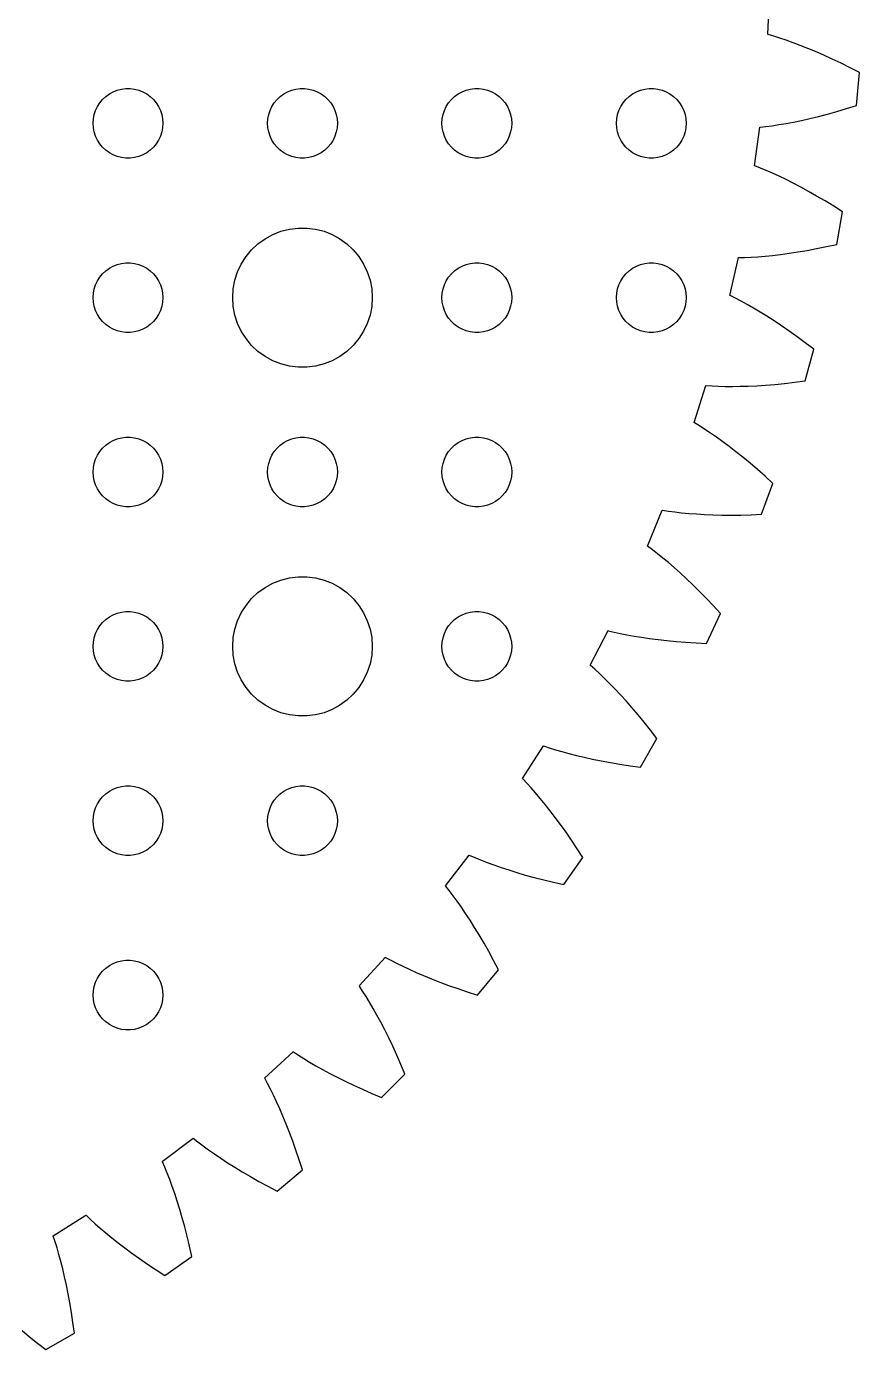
# Model space of a CAD drawing. Header units: metres. Extents: x -69 to 69, y -69 to 69.
# Drawn here: x 33.1 to 69, y -60.2 to -3.3 of the extents above; entities that cross this region are included whole.
import ezdxf

# ---------------------------------------------------------------- set-up
doc = ezdxf.new("R2010")
doc.units = ezdxf.units.M

msp = doc.modelspace()

# ---------------------------------------------------------------- linework, layer by layer
for p, q in [((65.0096, -3.675), (65.0856, -2.00504)), ((65.0212, -3.67566), (65.0096, -3.675)), ((65.2675, -3.75014), (65.0212, -3.67566)), ((65.5295, -3.83423), (65.2675, -3.75014)), ((65.8072, -3.92848), (65.5295, -3.83423)), ((66.1001, -4.03345), (65.8072, -3.92848)), ((66.4079, -4.14966), (66.1001, -4.03345)), ((66.7305, -4.27765), (66.4079, -4.14966)), ((67.0674, -4.41795), (66.7305, -4.27765)), ((67.4184, -4.57106), (67.0674, -4.41795)), ((67.783, -4.73752), (67.4184, -4.57106)), ((68.161, -4.91779), (67.783, -4.73752)), ((68.552, -5.11238), (68.161, -4.91779)), ((68.9556, -5.32181), (68.552, -5.11238)), ((68.8321, -6.73305), (68.9556, -5.32181)), ((36.5439, -6.34422), (36.6963, -6.23351)), ((36.6963, -6.23351), (36.8613, -6.14275)), ((36.8613, -6.14275), (37.0365, -6.07341)), ((37.0365, -6.07341), (37.2189, -6.02657)), ((37.2189, -6.02657), (37.4058, -6.00294)), ((37.4058, -6.00294), (37.5942, -6.00294)), ((37.5942, -6.00294), (37.7811, -6.02657)), ((37.7811, -6.02657), (37.9635, -6.07341)), ((37.9635, -6.07341), (38.1387, -6.14275)), ((38.1387, -6.14275), (38.3037, -6.23351)), ((38.3037, -6.23351), (38.4561, -6.34422)), ((44.0439, -6.34422), (44.1963, -6.23351)), ((44.1963, -6.23351), (44.3613, -6.14275)), ((44.3613, -6.14275), (44.5365, -6.07341)), ((44.5365, -6.07341), (44.7189, -6.02657)), ((44.7189, -6.02657), (44.9058, -6.00294)), ((44.9058, -6.00294), (45.0942, -6.00294)), ((45.0942, -6.00294), (45.2811, -6.02657)), ((45.2811, -6.02657), (45.4635, -6.07341)), ((45.4635, -6.07341), (45.6387, -6.14275)), ((45.6387, -6.14275), (45.8037, -6.23351)), ((45.8037, -6.23351), (45.9561, -6.34422)), ((51.5439, -6.34422), (51.6963, -6.23351)), ((51.6963, -6.23351), (51.8613, -6.14275)), ((51.8613, -6.14275), (52.0365, -6.07341)), ((52.0365, -6.07341), (52.2189, -6.02657)), ((52.2189, -6.02657), (52.4058, -6.00294)), ((52.4058, -6.00294), (52.5942, -6.00294)), ((52.5942, -6.00294), (52.7811, -6.02657)), ((52.7811, -6.02657), (52.9635, -6.07341)), ((52.9635, -6.07341), (53.1387, -6.14275)), ((53.1387, -6.14275), (53.3037, -6.23351)), ((53.3037, -6.23351), (53.4561, -6.34422)), ((59.0439, -6.34422), (59.1963, -6.23351)), ((59.1963, -6.23351), (59.3613, -6.14275)), ((59.3613, -6.14275), (59.5365, -6.07341)), ((59.5365, -6.07341), (59.7189, -6.02657)), ((59.7189, -6.02657), (59.9058, -6.00294)), ((59.9058, -6.00294), (60.0942, -6.00294)), ((60.0942, -6.00294), (60.2811, -6.02657)), ((60.2811, -6.02657), (60.4635, -6.07341)), ((60.4635, -6.07341), (60.6387, -6.14275)), ((60.6387, -6.14275), (60.8037, -6.23351)), ((60.8037, -6.23351), (60.9561, -6.34422)), ((36.1053, -6.9478), (36.1855, -6.77736)), ((36.1855, -6.77736), (36.2865, -6.61832)), ((36.2865, -6.61832), (36.4065, -6.47318)), ((36.4065, -6.47318), (36.5439, -6.34422)), ((38.4561, -6.34422), (38.5934, -6.47318)), ((38.5934, -6.47318), (38.7135, -6.61832)), ((38.7135, -6.61832), (38.8145, -6.77736)), ((38.8145, -6.77736), (38.8947, -6.9478)), ((43.6053, -6.9478), (43.6855, -6.77736)), ((43.6855, -6.77736), (43.7865, -6.61832)), ((43.7865, -6.61832), (43.9065, -6.47318)), ((43.9065, -6.47318), (44.0439, -6.34422)), ((45.9561, -6.34422), (46.0934, -6.47318)), ((46.0934, -6.47318), (46.2135, -6.61832)), ((46.2135, -6.61832), (46.3145, -6.77736)), ((46.3145, -6.77736), (46.3947, -6.9478)), ((51.1053, -6.9478), (51.1855, -6.77736)), ((51.1855, -6.77736), (51.2865, -6.61832)), ((51.2865, -6.61832), (51.4065, -6.47318)), ((51.4065, -6.47318), (51.5439, -6.34422)), ((53.4561, -6.34422), (53.5934, -6.47318)), ((53.5934, -6.47318), (53.7135, -6.61832)), ((53.7135, -6.61832), (53.8145, -6.77736)), ((53.8145, -6.77736), (53.8947, -6.9478)), ((58.6053, -6.9478), (58.6855, -6.77736)), ((58.6855, -6.77736), (58.7865, -6.61832)), ((58.7865, -6.61832), (58.9065, -6.47318)), ((58.9065, -6.47318), (59.0439, -6.34422)), ((60.9561, -6.34422), (61.0934, -6.47318)), ((61.0934, -6.47318), (61.2135, -6.61832)), ((61.2135, -6.61832), (61.3145, -6.77736)), ((61.3145, -6.77736), (61.3947, -6.9478)), ((68.3983, -6.8692), (68.8321, -6.73305)), ((36, -7.5), (36.0118, -7.312)), ((36.0118, -7.312), (36.0471, -7.12695)), ((36.0471, -7.12695), (36.1053, -6.9478)), ((38.8947, -6.9478), (38.9529, -7.12695)), ((38.9529, -7.12695), (38.9882, -7.312)), ((38.9882, -7.312), (39, -7.5)), ((43.5, -7.5), (43.5118, -7.312)), ((43.5118, -7.312), (43.5471, -7.12695)), ((43.5471, -7.12695), (43.6053, -6.9478)), ((46.3947, -6.9478), (46.4529, -7.12695)), ((46.4529, -7.12695), (46.4882, -7.312)), ((46.4882, -7.312), (46.5, -7.5)), ((51, -7.5), (51.0118, -7.312)), ((51.0118, -7.312), (51.0471, -7.12695)), ((51.0471, -7.12695), (51.1053, -6.9478)), ((53.8947, -6.9478), (53.9529, -7.12695)), ((53.9529, -7.12695), (53.9882, -7.312)), ((53.9882, -7.312), (54, -7.5)), ((58.5, -7.5), (58.5118, -7.312)), ((58.5118, -7.312), (58.5471, -7.12695)), ((58.5471, -7.12695), (58.6053, -6.9478)), ((61.3947, -6.9478), (61.4529, -7.12695)), ((61.4529, -7.12695), (61.4882, -7.312)), ((61.4882, -7.312), (61.5, -7.5)), ((66.1196, -7.44499), (66.4595, -7.37495)), ((66.4595, -7.37495), (66.8157, -7.29529)), ((66.8157, -7.29529), (67.1879, -7.20544)), ((67.1879, -7.20544), (67.5759, -7.10484)), ((67.5759, -7.10484), (67.9795, -6.99295)), ((67.9795, -6.99295), (68.3983, -6.8692)), ((36.0118, -7.68799), (36, -7.5)), ((36.0471, -7.87303), (36.0118, -7.68799)), ((36.1053, -8.05219), (36.0471, -7.87303)), ((38.9529, -7.87303), (38.8947, -8.05219)), ((38.9882, -7.68799), (38.9529, -7.87303)), ((39, -7.5), (38.9882, -7.68799)), ((43.5118, -7.68799), (43.5, -7.5)), ((43.5471, -7.87303), (43.5118, -7.68799)), ((43.6053, -8.05219), (43.5471, -7.87303)), ((46.4529, -7.87303), (46.3947, -8.05219)), ((46.4882, -7.68799), (46.4529, -7.87303)), ((46.5, -7.5), (46.4882, -7.68799)), ((51.0118, -7.68799), (51, -7.5)), ((51.0471, -7.87303), (51.0118, -7.68799)), ((51.1053, -8.05219), (51.0471, -7.87303)), ((53.9529, -7.87303), (53.8947, -8.05219)), ((53.9882, -7.68799), (53.9529, -7.87303)), ((54, -7.5), (53.9882, -7.68799)), ((58.5118, -7.68799), (58.5, -7.5)), ((58.5471, -7.87303), (58.5118, -7.68799)), ((58.6053, -8.05219), (58.5471, -7.87303)), ((61.4529, -7.87303), (61.3947, -8.05219)), ((61.4882, -7.68799), (61.4529, -7.87303)), ((61.5, -7.5), (61.4882, -7.68799)), ((64.442, -9.32698), (64.6632, -7.67)), ((64.6632, -7.67), (64.6716, -7.67099)), ((64.6716, -7.67099), (64.9271, -7.6404)), ((64.9271, -7.6404), (65.1998, -7.60309)), ((65.1998, -7.60309), (65.4896, -7.55847)), ((65.4896, -7.55847), (65.7962, -7.50597)), ((65.7962, -7.50597), (66.1196, -7.44499)), ((36.1855, -8.22263), (36.1053, -8.05219)), ((36.2865, -8.38167), (36.1855, -8.22263)), ((36.4065, -8.52681), (36.2865, -8.38167)), ((36.5439, -8.65576), (36.4065, -8.52681)), ((38.5934, -8.52681), (38.4561, -8.65576)), ((38.7135, -8.38167), (38.5934, -8.52681)), ((38.8145, -8.22263), (38.7135, -8.38167)), ((38.8947, -8.05219), (38.8145, -8.22263)), ((43.6855, -8.22263), (43.6053, -8.05219)), ((43.7865, -8.38167), (43.6855, -8.22263)), ((43.9065, -8.52681), (43.7865, -8.38167)), ((44.0439, -8.65576), (43.9065, -8.52681)), ((46.0934, -8.52681), (45.9561, -8.65576)), ((46.2135, -8.38167), (46.0934, -8.52681)), ((46.3145, -8.22263), (46.2135, -8.38167)), ((46.3947, -8.05219), (46.3145, -8.22263)), ((51.1855, -8.22263), (51.1053, -8.05219)), ((51.2865, -8.38167), (51.1855, -8.22263)), ((51.4065, -8.52681), (51.2865, -8.38167)), ((51.5439, -8.65576), (51.4065, -8.52681)), ((53.5934, -8.52681), (53.4561, -8.65576)), ((53.7135, -8.38167), (53.5934, -8.52681)), ((53.8145, -8.22263), (53.7135, -8.38167)), ((53.8947, -8.05219), (53.8145, -8.22263)), ((58.6855, -8.22263), (58.6053, -8.05219)), ((58.7865, -8.38167), (58.6855, -8.22263)), ((58.9065, -8.52681), (58.7865, -8.38167)), ((59.0439, -8.65576), (58.9065, -8.52681)), ((61.0934, -8.52681), (60.9561, -8.65576)), ((61.2135, -8.38167), (61.0934, -8.52681)), ((61.3145, -8.22263), (61.2135, -8.38167)), ((61.3947, -8.05219), (61.3145, -8.22263)), ((36.6963, -8.76648), (36.5439, -8.65576)), ((36.8613, -8.85724), (36.6963, -8.76648)), ((37.0365, -8.92657), (36.8613, -8.85724)), ((37.2189, -8.97342), (37.0365, -8.92657)), ((37.4058, -8.99704), (37.2189, -8.97342)), ((37.5942, -8.99704), (37.4058, -8.99704)), ((37.7811, -8.97342), (37.5942, -8.99704)), ((37.9635, -8.92657), (37.7811, -8.97342)), ((38.1387, -8.85724), (37.9635, -8.92657)), ((38.3037, -8.76648), (38.1387, -8.85724)), ((38.4561, -8.65576), (38.3037, -8.76648)), ((44.1963, -8.76648), (44.0439, -8.65576)), ((44.3613, -8.85724), (44.1963, -8.76648)), ((44.5365, -8.92657), (44.3613, -8.85724)), ((44.7189, -8.97342), (44.5365, -8.92657)), ((44.9058, -8.99704), (44.7189, -8.97342)), ((45.0942, -8.99704), (44.9058, -8.99704)), ((45.2811, -8.97342), (45.0942, -8.99704)), ((45.4635, -8.92657), (45.2811, -8.97342)), ((45.6387, -8.85724), (45.4635, -8.92657)), ((45.8037, -8.76648), (45.6387, -8.85724)), ((45.9561, -8.65576), (45.8037, -8.76648)), ((51.6963, -8.76648), (51.5439, -8.65576)), ((51.8613, -8.85724), (51.6963, -8.76648)), ((52.0365, -8.92657), (51.8613, -8.85724)), ((52.2189, -8.97342), (52.0365, -8.92657)), ((52.4058, -8.99704), (52.2189, -8.97342)), ((52.5942, -8.99704), (52.4058, -8.99704)), ((52.7811, -8.97342), (52.5942, -8.99704)), ((52.9635, -8.92657), (52.7811, -8.97342)), ((53.1387, -8.85724), (52.9635, -8.92657)), ((53.3037, -8.76648), (53.1387, -8.85724)), ((53.4561, -8.65576), (53.3037, -8.76648)), ((59.1963, -8.76648), (59.0439, -8.65576)), ((59.3613, -8.85724), (59.1963, -8.76648)), ((59.5365, -8.92657), (59.3613, -8.85724)), ((59.7189, -8.97342), (59.5365, -8.92657)), ((59.9058, -8.99704), (59.7189, -8.97342)), ((60.0942, -8.99704), (59.9058, -8.99704)), ((60.2811, -8.97342), (60.0942, -8.99704)), ((60.4635, -8.92657), (60.2811, -8.97342)), ((60.6387, -8.85724), (60.4635, -8.92657)), ((60.8037, -8.76648), (60.6387, -8.85724)), ((60.9561, -8.65576), (60.8037, -8.76648)), ((64.4534, -9.32864), (64.442, -9.32698)), ((64.6922, -9.4243), (64.4534, -9.32864)), ((64.946, -9.53091), (64.6922, -9.4243)), ((65.2144, -9.64902), (64.946, -9.53091)), ((65.497, -9.7791), (65.2144, -9.64902)), ((65.7936, -9.92169), (65.497, -9.7791)), ((66.1037, -10.0773), (65.7936, -9.92169)), ((66.4271, -10.2464), (66.1037, -10.0773)), ((66.7634, -10.4296), (66.4271, -10.2464)), ((67.1122, -10.6272), (66.7634, -10.4296)), ((67.473, -10.8397), (67.1122, -10.6272)), ((67.8456, -11.0676), (67.473, -10.8397)), ((68.2294, -11.3114), (67.8456, -11.0676)), ((67.9834, -12.7065), (68.2294, -11.3114)), ((43.0877, -12.6884), (43.3925, -12.467)), ((43.3925, -12.467), (43.7227, -12.2855)), ((43.7227, -12.2855), (44.0729, -12.1468)), ((44.0729, -12.1468), (44.4379, -12.0531)), ((44.4379, -12.0531), (44.8116, -12.0059)), ((44.8116, -12.0059), (45.1884, -12.0059)), ((45.1884, -12.0059), (45.5621, -12.0531)), ((45.5621, -12.0531), (45.927, -12.1468)), ((45.927, -12.1468), (46.2773, -12.2855)), ((46.2773, -12.2855), (46.6075, -12.467)), ((46.6075, -12.467), (46.9123, -12.6884)), ((42.5729, -13.2366), (42.8131, -12.9464)), ((42.8131, -12.9464), (43.0877, -12.6884)), ((46.9123, -12.6884), (47.1869, -12.9464)), ((47.1869, -12.9464), (47.427, -13.2366)), ((65.9256, -13.0909), (66.3042, -13.0338)), ((66.3042, -13.0338), (66.6995, -12.9674)), ((66.6995, -12.9674), (67.1113, -12.8911)), ((67.1113, -12.8911), (67.5393, -12.8044)), ((67.5393, -12.8044), (67.9834, -12.7065)), ((36.6963, -13.7335), (36.8613, -13.6427)), ((36.8613, -13.6427), (37.0365, -13.5734)), ((37.0365, -13.5734), (37.2189, -13.5266)), ((37.2189, -13.5266), (37.4058, -13.5029)), ((37.4058, -13.5029), (37.5942, -13.5029)), ((37.5942, -13.5029), (37.7811, -13.5266)), ((37.7811, -13.5266), (37.9635, -13.5734)), ((37.9635, -13.5734), (38.1387, -13.6427)), ((38.1387, -13.6427), (38.3037, -13.7335)), ((42.2107, -13.8956), (42.3711, -13.5547)), ((42.3711, -13.5547), (42.5729, -13.2366)), ((47.427, -13.2366), (47.6289, -13.5547)), ((47.6289, -13.5547), (47.7893, -13.8956)), ((51.6963, -13.7335), (51.8613, -13.6427)), ((51.8613, -13.6427), (52.0365, -13.5734)), ((52.0365, -13.5734), (52.2189, -13.5266)), ((52.2189, -13.5266), (52.4058, -13.5029)), ((52.4058, -13.5029), (52.5942, -13.5029)), ((52.5942, -13.5029), (52.7811, -13.5266)), ((52.7811, -13.5266), (52.9635, -13.5734)), ((52.9635, -13.5734), (53.1387, -13.6427)), ((53.1387, -13.6427), (53.3037, -13.7335)), ((59.1963, -13.7335), (59.3613, -13.6427)), ((59.3613, -13.6427), (59.5365, -13.5734)), ((59.5365, -13.5734), (59.7189, -13.5266)), ((59.7189, -13.5266), (59.9058, -13.5029)), ((59.9058, -13.5029), (60.0942, -13.5029)), ((60.0942, -13.5029), (60.2811, -13.5266)), ((60.2811, -13.5266), (60.4635, -13.5734)), ((60.4635, -13.5734), (60.6387, -13.6427)), ((60.6387, -13.6427), (60.8037, -13.7335)), ((63.3838, -14.908), (63.7487, -13.2766)), ((63.7487, -13.2766), (63.757, -13.2783)), ((63.757, -13.2783), (64.0141, -13.2701)), ((64.0141, -13.2701), (64.289, -13.2567)), ((64.289, -13.2567), (64.5816, -13.2375)), ((64.5816, -13.2375), (64.8917, -13.2119)), ((64.8917, -13.2119), (65.2191, -13.1794)), ((65.2191, -13.1794), (65.5638, -13.1392)), ((65.5638, -13.1392), (65.9256, -13.0909)), ((36.1855, -14.2774), (36.2865, -14.1183)), ((36.2865, -14.1183), (36.4065, -13.9732)), ((36.4065, -13.9732), (36.5439, -13.8442)), ((36.5439, -13.8442), (36.6963, -13.7335)), ((38.3037, -13.7335), (38.4561, -13.8442)), ((38.4561, -13.8442), (38.5934, -13.9732)), ((38.5934, -13.9732), (38.7135, -14.1183)), ((38.7135, -14.1183), (38.8145, -14.2774)), ((42.0942, -14.2539), (42.2107, -13.8956)), ((47.7893, -13.8956), (47.9057, -14.2539)), ((51.1855, -14.2774), (51.2865, -14.1183)), ((51.2865, -14.1183), (51.4065, -13.9732)), ((51.4065, -13.9732), (51.5439, -13.8442)), ((51.5439, -13.8442), (51.6963, -13.7335)), ((53.3037, -13.7335), (53.4561, -13.8442)), ((53.4561, -13.8442), (53.5934, -13.9732)), ((53.5934, -13.9732), (53.7135, -14.1183)), ((53.7135, -14.1183), (53.8145, -14.2774)), ((58.6855, -14.2774), (58.7865, -14.1183)), ((58.7865, -14.1183), (58.9065, -13.9732)), ((58.9065, -13.9732), (59.0439, -13.8442)), ((59.0439, -13.8442), (59.1963, -13.7335)), ((60.8037, -13.7335), (60.9561, -13.8442)), ((60.9561, -13.8442), (61.0934, -13.9732)), ((61.0934, -13.9732), (61.2135, -14.1183)), ((61.2135, -14.1183), (61.3145, -14.2774)), ((36.0118, -14.812), (36.0471, -14.627)), ((36.0471, -14.627), (36.1053, -14.4478)), ((36.1053, -14.4478), (36.1855, -14.2774)), ((38.8145, -14.2774), (38.8947, -14.4478)), ((38.8947, -14.4478), (38.9529, -14.627)), ((38.9529, -14.627), (38.9882, -14.812)), ((42, -15), (42.0237, -14.624)), ((42.0237, -14.624), (42.0942, -14.2539)), ((47.9057, -14.2539), (47.9763, -14.624)), ((47.9763, -14.624), (48, -15)), ((51.0118, -14.812), (51.0471, -14.627)), ((51.0471, -14.627), (51.1053, -14.4478)), ((51.1053, -14.4478), (51.1855, -14.2774)), ((53.8145, -14.2774), (53.8947, -14.4478)), ((53.8947, -14.4478), (53.9529, -14.627)), ((53.9529, -14.627), (53.9882, -14.812)), ((58.5118, -14.812), (58.5471, -14.627)), ((58.5471, -14.627), (58.6053, -14.4478)), ((58.6053, -14.4478), (58.6855, -14.2774)), ((61.3145, -14.2774), (61.3947, -14.4478)), ((61.3947, -14.4478), (61.4529, -14.627)), ((61.4529, -14.627), (61.4882, -14.812)), ((36, -15), (36.0118, -14.812)), ((36.0118, -15.188), (36, -15)), ((36.0471, -15.373), (36.0118, -15.188)), ((38.9882, -15.188), (38.9529, -15.373)), ((38.9882, -14.812), (39, -15)), ((39, -15), (38.9882, -15.188)), ((42.0237, -15.376), (42, -15)), ((48, -15), (47.9763, -15.376)), ((51, -15), (51.0118, -14.812)), ((51.0118, -15.188), (51, -15)), ((51.0471, -15.373), (51.0118, -15.188)), ((53.9882, -15.188), (53.9529, -15.373)), ((53.9882, -14.812), (54, -15)), ((54, -15), (53.9882, -15.188)), ((58.5, -15), (58.5118, -14.812)), ((58.5118, -15.188), (58.5, -15)), ((58.5471, -15.373), (58.5118, -15.188)), ((61.4882, -15.188), (61.4529, -15.373)), ((61.4882, -14.812), (61.5, -15)), ((61.5, -15), (61.4882, -15.188)), ((63.3951, -14.9106), (63.3838, -14.908)), ((63.6247, -15.0267), (63.3951, -14.9106)), ((63.8682, -15.1551), (63.6247, -15.0267)), ((64.1252, -15.2961), (63.8682, -15.1551)), ((64.3954, -15.4503), (64.1252, -15.2961)), ((36.1053, -15.5522), (36.0471, -15.373)), ((36.1855, -15.7226), (36.1053, -15.5522)), ((36.2865, -15.8817), (36.1855, -15.7226)), ((36.4065, -16.0268), (36.2865, -15.8817)), ((38.7135, -15.8817), (38.5934, -16.0268)), ((38.8145, -15.7226), (38.7135, -15.8817)), ((38.8947, -15.5522), (38.8145, -15.7226)), ((38.9529, -15.373), (38.8947, -15.5522)), ((42.0942, -15.7461), (42.0237, -15.376)), ((42.2107, -16.1044), (42.0942, -15.7461)), ((47.9057, -15.7461), (47.7893, -16.1044)), ((47.9763, -15.376), (47.9057, -15.7461)), ((51.1053, -15.5522), (51.0471, -15.373)), ((51.1855, -15.7226), (51.1053, -15.5522)), ((51.2865, -15.8817), (51.1855, -15.7226)), ((51.4065, -16.0268), (51.2865, -15.8817)), ((53.7135, -15.8817), (53.5934, -16.0268)), ((53.8145, -15.7226), (53.7135, -15.8817)), ((53.8947, -15.5522), (53.8145, -15.7226)), ((53.9529, -15.373), (53.8947, -15.5522)), ((58.6053, -15.5522), (58.5471, -15.373)), ((58.6855, -15.7226), (58.6053, -15.5522)), ((58.7865, -15.8817), (58.6855, -15.7226)), ((58.9065, -16.0268), (58.7865, -15.8817)), ((61.2135, -15.8817), (61.0934, -16.0268)), ((61.3145, -15.7226), (61.2135, -15.8817)), ((61.3947, -15.5522), (61.3145, -15.7226)), ((61.4529, -15.373), (61.3947, -15.5522)), ((64.6785, -15.6182), (64.3954, -15.4503)), ((64.9739, -15.8003), (64.6785, -15.6182)), ((65.2813, -15.997), (64.9739, -15.8003)), ((36.5439, -16.1558), (36.4065, -16.0268)), ((36.6963, -16.2665), (36.5439, -16.1558)), ((36.8613, -16.3572), (36.6963, -16.2665)), ((37.0365, -16.4266), (36.8613, -16.3572)), ((37.2189, -16.4734), (37.0365, -16.4266)), ((37.4058, -16.497), (37.2189, -16.4734)), ((37.5942, -16.497), (37.4058, -16.497)), ((37.7811, -16.4734), (37.5942, -16.497)), ((37.9635, -16.4266), (37.7811, -16.4734)), ((38.1387, -16.3572), (37.9635, -16.4266)), ((38.3037, -16.2665), (38.1387, -16.3572)), ((38.4561, -16.1558), (38.3037, -16.2665)), ((38.5934, -16.0268), (38.4561, -16.1558)), ((42.3711, -16.4453), (42.2107, -16.1044)), ((42.5729, -16.7634), (42.3711, -16.4453)), ((47.6289, -16.4453), (47.427, -16.7634)), ((47.7893, -16.1044), (47.6289, -16.4453)), ((51.5439, -16.1558), (51.4065, -16.0268)), ((51.6963, -16.2665), (51.5439, -16.1558)), ((51.8613, -16.3572), (51.6963, -16.2665)), ((52.0365, -16.4266), (51.8613, -16.3572)), ((52.2189, -16.4734), (52.0365, -16.4266)), ((52.4058, -16.497), (52.2189, -16.4734)), ((52.5942, -16.497), (52.4058, -16.497)), ((52.7811, -16.4734), (52.5942, -16.497)), ((52.9635, -16.4266), (52.7811, -16.4734)), ((53.1387, -16.3572), (52.9635, -16.4266)), ((53.3037, -16.2665), (53.1387, -16.3572)), ((53.4561, -16.1558), (53.3037, -16.2665)), ((53.5934, -16.0268), (53.4561, -16.1558)), ((59.0439, -16.1558), (58.9065, -16.0268)), ((59.1963, -16.2665), (59.0439, -16.1558)), ((59.3613, -16.3572), (59.1963, -16.2665)), ((59.5365, -16.4266), (59.3613, -16.3572)), ((59.7189, -16.4734), (59.5365, -16.4266)), ((59.9058, -16.497), (59.7189, -16.4734)), ((60.0942, -16.497), (59.9058, -16.497)), ((60.2811, -16.4734), (60.0942, -16.497)), ((60.4635, -16.4266), (60.2811, -16.4734)), ((60.6387, -16.3572), (60.4635, -16.4266)), ((60.8037, -16.2665), (60.6387, -16.3572)), ((60.9561, -16.1558), (60.8037, -16.2665)), ((61.0934, -16.0268), (60.9561, -16.1558)), ((65.6004, -16.2087), (65.2813, -15.997)), ((65.9306, -16.4359), (65.6004, -16.2087)), ((66.2715, -16.6791), (65.9306, -16.4359)), ((42.8131, -17.0536), (42.5729, -16.7634)), ((43.0877, -17.3115), (42.8131, -17.0536)), ((47.1869, -17.0536), (46.9123, -17.3115)), ((47.427, -16.7634), (47.1869, -17.0536)), ((66.6228, -16.9386), (66.2715, -16.6791)), ((66.9839, -17.215), (66.6228, -16.9386)), ((43.3925, -17.533), (43.0877, -17.3115)), ((43.7227, -17.7145), (43.3925, -17.533)), ((46.6075, -17.533), (46.2773, -17.7145)), ((46.9123, -17.3115), (46.6075, -17.533)), ((66.6172, -18.5833), (66.9839, -17.215)), ((44.0729, -17.8532), (43.7227, -17.7145)), ((44.4379, -17.9469), (44.0729, -17.8532)), ((44.8116, -17.9941), (44.4379, -17.9469)), ((45.1884, -17.9941), (44.8116, -17.9941)), ((45.5621, -17.9469), (45.1884, -17.9941)), ((45.927, -17.8532), (45.5621, -17.9469)), ((46.2773, -17.7145), (45.927, -17.8532)), ((64.5338, -18.7869), (64.9159, -18.763)), ((64.9159, -18.763), (65.3155, -18.7313)), ((65.3155, -18.7313), (65.7324, -18.6912)), ((65.7324, -18.6912), (66.1664, -18.6421)), ((66.1664, -18.6421), (66.6172, -18.5833)), ((61.8433, -20.3755), (62.349, -18.7821)), ((62.349, -18.7821), (62.3571, -18.7846)), ((62.3571, -18.7846), (62.614, -18.7988)), ((62.614, -18.7988), (62.889, -18.8094)), ((62.889, -18.8094), (63.1821, -18.8158)), ((63.1821, -18.8158), (63.4933, -18.8173)), ((63.4933, -18.8173), (63.8223, -18.8134)), ((63.8223, -18.8134), (64.1692, -18.8035)), ((64.1692, -18.8035), (64.5338, -18.7869)), ((61.8543, -20.3791), (61.8433, -20.3755)), ((62.0729, -20.5148), (61.8543, -20.3791)), ((37.0365, -21.0734), (37.2189, -21.0266)), ((37.2189, -21.0266), (37.4058, -21.003)), ((37.4058, -21.003), (37.5942, -21.003)), ((37.5942, -21.003), (37.7811, -21.0266)), ((37.7811, -21.0266), (37.9635, -21.0734)), ((44.5365, -21.0734), (44.7189, -21.0266)), ((44.7189, -21.0266), (44.9058, -21.003)), ((44.9058, -21.003), (45.0942, -21.003)), ((45.0942, -21.003), (45.2811, -21.0266)), ((45.2811, -21.0266), (45.4635, -21.0734)), ((52.0365, -21.0734), (52.2189, -21.0266)), ((52.2189, -21.0266), (52.4058, -21.003)), ((52.4058, -21.003), (52.5942, -21.003)), ((52.5942, -21.003), (52.7811, -21.0266)), ((52.7811, -21.0266), (52.9635, -21.0734)), ((62.3043, -20.6639), (62.0729, -20.5148)), ((62.5481, -20.8268), (62.3043, -20.6639)), ((62.8038, -21.004), (62.5481, -20.8268)), ((63.0711, -21.1959), (62.8038, -21.004)), ((36.1855, -21.7774), (36.2865, -21.6183)), ((36.2865, -21.6183), (36.4065, -21.4732)), ((36.4065, -21.4732), (36.5439, -21.3442)), ((36.5439, -21.3442), (36.6963, -21.2335)), ((36.6963, -21.2335), (36.8613, -21.1427)), ((36.8613, -21.1427), (37.0365, -21.0734)), ((37.9635, -21.0734), (38.1387, -21.1427)), ((38.1387, -21.1427), (38.3037, -21.2335)), ((38.3037, -21.2335), (38.4561, -21.3442)), ((38.4561, -21.3442), (38.5934, -21.4732)), ((38.5934, -21.4732), (38.7135, -21.6183)), ((38.7135, -21.6183), (38.8145, -21.7774)), ((43.6855, -21.7774), (43.7865, -21.6183)), ((43.7865, -21.6183), (43.9065, -21.4732)), ((43.9065, -21.4732), (44.0439, -21.3442)), ((44.0439, -21.3442), (44.1963, -21.2335)), ((44.1963, -21.2335), (44.3613, -21.1427)), ((44.3613, -21.1427), (44.5365, -21.0734)), ((45.4635, -21.0734), (45.6387, -21.1427)), ((45.6387, -21.1427), (45.8037, -21.2335)), ((45.8037, -21.2335), (45.9561, -21.3442)), ((45.9561, -21.3442), (46.0934, -21.4732)), ((46.0934, -21.4732), (46.2135, -21.6183)), ((46.2135, -21.6183), (46.3145, -21.7774)), ((51.1855, -21.7774), (51.2865, -21.6183)), ((51.2865, -21.6183), (51.4065, -21.4732)), ((51.4065, -21.4732), (51.5439, -21.3442)), ((51.5439, -21.3442), (51.6963, -21.2335)), ((51.6963, -21.2335), (51.8613, -21.1427)), ((51.8613, -21.1427), (52.0365, -21.0734)), ((52.9635, -21.0734), (53.1387, -21.1427)), ((53.1387, -21.1427), (53.3037, -21.2335)), ((53.3037, -21.2335), (53.4561, -21.3442)), ((53.4561, -21.3442), (53.5934, -21.4732)), ((53.5934, -21.4732), (53.7135, -21.6183)), ((53.7135, -21.6183), (53.8145, -21.7774)), ((63.3495, -21.403), (63.0711, -21.1959)), ((63.6387, -21.6257), (63.3495, -21.403)), ((63.938, -21.8645), (63.6387, -21.6257)), ((36.0118, -22.312), (36.0471, -22.127)), ((36.0471, -22.127), (36.1053, -21.9478)), ((36.1053, -21.9478), (36.1855, -21.7774)), ((38.8145, -21.7774), (38.8947, -21.9478)), ((38.8947, -21.9478), (38.9529, -22.127)), ((38.9529, -22.127), (38.9882, -22.312)), ((43.5118, -22.312), (43.5471, -22.127)), ((43.5471, -22.127), (43.6053, -21.9478)), ((43.6053, -21.9478), (43.6855, -21.7774)), ((46.3145, -21.7774), (46.3947, -21.9478)), ((46.3947, -21.9478), (46.4529, -22.127)), ((46.4529, -22.127), (46.4882, -22.312)), ((51.0118, -22.312), (51.0471, -22.127)), ((51.0471, -22.127), (51.1053, -21.9478)), ((51.1053, -21.9478), (51.1855, -21.7774)), ((53.8145, -21.7774), (53.8947, -21.9478)), ((53.8947, -21.9478), (53.9529, -22.127)), ((53.9529, -22.127), (53.9882, -22.312)), ((64.2472, -22.1196), (63.938, -21.8645)), ((64.5657, -22.3916), (64.2472, -22.1196)), ((36, -22.5), (36.0118, -22.312)), ((36.0118, -22.688), (36, -22.5)), ((36.0471, -22.873), (36.0118, -22.688)), ((38.9882, -22.688), (38.9529, -22.873)), ((38.9882, -22.312), (39, -22.5)), ((39, -22.5), (38.9882, -22.688)), ((43.5, -22.5), (43.5118, -22.312)), ((43.5118, -22.688), (43.5, -22.5)), ((43.5471, -22.873), (43.5118, -22.688)), ((46.4882, -22.688), (46.4529, -22.873)), ((46.4882, -22.312), (46.5, -22.5)), ((46.5, -22.5), (46.4882, -22.688)), ((51, -22.5), (51.0118, -22.312)), ((51.0118, -22.688), (51, -22.5)), ((51.0471, -22.873), (51.0118, -22.688)), ((53.9882, -22.688), (53.9529, -22.873)), ((53.9882, -22.312), (54, -22.5)), ((54, -22.5), (53.9882, -22.688)), ((64.893, -22.6808), (64.5657, -22.3916)), ((65.2286, -22.9875), (64.893, -22.6808)), ((36.1053, -23.0522), (36.0471, -22.873)), ((36.1855, -23.2226), (36.1053, -23.0522)), ((36.2865, -23.3817), (36.1855, -23.2226)), ((38.8145, -23.2226), (38.7135, -23.3817)), ((38.8947, -23.0522), (38.8145, -23.2226)), ((38.9529, -22.873), (38.8947, -23.0522)), ((43.6053, -23.0522), (43.5471, -22.873)), ((43.6855, -23.2226), (43.6053, -23.0522)), ((43.7865, -23.3817), (43.6855, -23.2226)), ((46.3145, -23.2226), (46.2135, -23.3817)), ((46.3947, -23.0522), (46.3145, -23.2226)), ((46.4529, -22.873), (46.3947, -23.0522)), ((51.1053, -23.0522), (51.0471, -22.873)), ((51.1855, -23.2226), (51.1053, -23.0522)), ((51.2865, -23.3817), (51.1855, -23.2226)), ((53.8145, -23.2226), (53.7135, -23.3817)), ((53.8947, -23.0522), (53.8145, -23.2226)), ((53.9529, -22.873), (53.8947, -23.0522)), ((64.7441, -24.3187), (65.2286, -22.9875)), ((36.4065, -23.5268), (36.2865, -23.3817)), ((36.5439, -23.6558), (36.4065, -23.5268)), ((36.6963, -23.7665), (36.5439, -23.6558)), ((36.8613, -23.8572), (36.6963, -23.7665)), ((37.0365, -23.9266), (36.8613, -23.8572)), ((38.1387, -23.8572), (37.9635, -23.9266)), ((38.3037, -23.7665), (38.1387, -23.8572)), ((38.4561, -23.6558), (38.3037, -23.7665)), ((38.5934, -23.5268), (38.4561, -23.6558)), ((38.7135, -23.3817), (38.5934, -23.5268)), ((43.9065, -23.5268), (43.7865, -23.3817)), ((44.0439, -23.6558), (43.9065, -23.5268)), ((44.1963, -23.7665), (44.0439, -23.6558)), ((44.3613, -23.8572), (44.1963, -23.7665)), ((44.5365, -23.9266), (44.3613, -23.8572)), ((45.6387, -23.8572), (45.4635, -23.9266)), ((45.8037, -23.7665), (45.6387, -23.8572)), ((45.9561, -23.6558), (45.8037, -23.7665)), ((46.0934, -23.5268), (45.9561, -23.6558)), ((46.2135, -23.3817), (46.0934, -23.5268)), ((51.4065, -23.5268), (51.2865, -23.3817)), ((51.5439, -23.6558), (51.4065, -23.5268)), ((51.6963, -23.7665), (51.5439, -23.6558)), ((51.8613, -23.8572), (51.6963, -23.7665)), ((52.0365, -23.9266), (51.8613, -23.8572)), ((53.1387, -23.8572), (52.9635, -23.9266)), ((53.3037, -23.7665), (53.1387, -23.8572)), ((53.4561, -23.6558), (53.3037, -23.7665)), ((53.5934, -23.5268), (53.4561, -23.6558)), ((53.7135, -23.3817), (53.5934, -23.5268)), ((37.2189, -23.9734), (37.0365, -23.9266)), ((37.4058, -23.997), (37.2189, -23.9734)), ((37.5942, -23.997), (37.4058, -23.997)), ((37.7811, -23.9734), (37.5942, -23.997)), ((37.9635, -23.9266), (37.7811, -23.9734)), ((44.7189, -23.9734), (44.5365, -23.9266)), ((44.9058, -23.997), (44.7189, -23.9734)), ((45.0942, -23.997), (44.9058, -23.997)), ((45.2811, -23.9734), (45.0942, -23.997)), ((45.4635, -23.9266), (45.2811, -23.9734)), ((52.2189, -23.9734), (52.0365, -23.9266)), ((52.4058, -23.997), (52.2189, -23.9734)), ((52.5942, -23.997), (52.4058, -23.997)), ((52.7811, -23.9734), (52.5942, -23.997)), ((52.9635, -23.9266), (52.7811, -23.9734)), ((59.8321, -25.688), (60.4747, -24.1447)), ((60.4747, -24.1447), (60.4826, -24.1479)), ((60.4826, -24.1479), (60.7373, -24.1844)), ((60.7373, -24.1844), (61.0103, -24.219)), ((61.0103, -24.219), (61.3018, -24.2509)), ((61.3018, -24.2509), (61.6116, -24.2795)), ((61.6116, -24.2795), (61.9398, -24.3043)), ((61.9398, -24.3043), (62.2862, -24.3246)), ((62.2862, -24.3246), (62.6508, -24.3399)), ((62.6508, -24.3399), (63.0336, -24.3494)), ((63.0336, -24.3494), (63.4344, -24.3527)), ((63.4344, -24.3527), (63.8532, -24.3491)), ((63.8532, -24.3491), (64.2898, -24.3379)), ((64.2898, -24.3379), (64.7441, -24.3187)), ((59.8428, -25.6925), (59.8321, -25.688)), ((60.0487, -25.8468), (59.8428, -25.6925)), ((60.2662, -26.0154), (60.0487, -25.8468)), ((60.4949, -26.1989), (60.2662, -26.0154)), ((60.7342, -26.3978), (60.4949, -26.1989)), ((60.9838, -26.6123), (60.7342, -26.3978)), ((61.2431, -26.8428), (60.9838, -26.6123)), ((43.3925, -27.467), (43.7227, -27.2855)), ((43.7227, -27.2855), (44.0729, -27.1468)), ((44.0729, -27.1468), (44.4379, -27.0531)), ((44.4379, -27.0531), (44.8116, -27.0059)), ((44.8116, -27.0059), (45.1884, -27.0059)), ((45.1884, -27.0059), (45.5621, -27.0531)), ((45.5621, -27.0531), (45.927, -27.1468)), ((45.927, -27.1468), (46.2773, -27.2855)), ((46.2773, -27.2855), (46.6075, -27.467)), ((61.5117, -27.0899), (61.2431, -26.8428)), ((61.7891, -27.3538), (61.5117, -27.0899)), ((42.8131, -27.9464), (43.0877, -27.6884)), ((43.0877, -27.6884), (43.3925, -27.467)), ((46.6075, -27.467), (46.9123, -27.6884)), ((46.9123, -27.6884), (47.1869, -27.9464)), ((62.0749, -27.635), (61.7891, -27.3538)), ((62.3684, -27.9337), (62.0749, -27.635)), ((42.3711, -28.5547), (42.5729, -28.2366)), ((42.5729, -28.2366), (42.8131, -27.9464)), ((47.1869, -27.9464), (47.427, -28.2366)), ((47.427, -28.2366), (47.6289, -28.5547)), ((62.6693, -28.2502), (62.3684, -27.9337)), ((62.9769, -28.5851), (62.6693, -28.2502)), ((36.2865, -29.1183), (36.4065, -28.9732)), ((36.4065, -28.9732), (36.5439, -28.8442)), ((36.5439, -28.8442), (36.6963, -28.7335)), ((36.6963, -28.7335), (36.8613, -28.6427)), ((36.8613, -28.6427), (37.0365, -28.5734)), ((37.0365, -28.5734), (37.2189, -28.5266)), ((37.2189, -28.5266), (37.4058, -28.503)), ((37.4058, -28.503), (37.5942, -28.503)), ((37.5942, -28.503), (37.7811, -28.5266)), ((37.7811, -28.5266), (37.9635, -28.5734)), ((37.9635, -28.5734), (38.1387, -28.6427)), ((38.1387, -28.6427), (38.3037, -28.7335)), ((38.3037, -28.7335), (38.4561, -28.8442)), ((38.4561, -28.8442), (38.5934, -28.9732)), ((38.5934, -28.9732), (38.7135, -29.1183)), ((42.0942, -29.2539), (42.2107, -28.8956)), ((42.2107, -28.8956), (42.3711, -28.5547)), ((47.6289, -28.5547), (47.7893, -28.8956)), ((47.7893, -28.8956), (47.9057, -29.2539)), ((51.2865, -29.1183), (51.4065, -28.9732)), ((51.4065, -28.9732), (51.5439, -28.8442)), ((51.5439, -28.8442), (51.6963, -28.7335)), ((51.6963, -28.7335), (51.8613, -28.6427)), ((51.8613, -28.6427), (52.0365, -28.5734)), ((52.0365, -28.5734), (52.2189, -28.5266)), ((52.2189, -28.5266), (52.4058, -28.503)), ((52.4058, -28.503), (52.5942, -28.503)), ((52.5942, -28.503), (52.7811, -28.5266)), ((52.7811, -28.5266), (52.9635, -28.5734)), ((52.9635, -28.5734), (53.1387, -28.6427)), ((53.1387, -28.6427), (53.3037, -28.7335)), ((53.3037, -28.7335), (53.4561, -28.8442)), ((53.4561, -28.8442), (53.5934, -28.9732)), ((53.5934, -28.9732), (53.7135, -29.1183)), ((62.3782, -29.869), (62.9769, -28.5851)), ((36.0471, -29.627), (36.1053, -29.4478)), ((36.1053, -29.4478), (36.1855, -29.2774)), ((36.1855, -29.2774), (36.2865, -29.1183)), ((38.7135, -29.1183), (38.8145, -29.2774)), ((38.8145, -29.2774), (38.8947, -29.4478)), ((38.8947, -29.4478), (38.9529, -29.627)), ((42.0237, -29.624), (42.0942, -29.2539)), ((47.9057, -29.2539), (47.9763, -29.624)), ((51.0471, -29.627), (51.1053, -29.4478)), ((51.1053, -29.4478), (51.1855, -29.2774)), ((51.1855, -29.2774), (51.2865, -29.1183)), ((53.7135, -29.1183), (53.8145, -29.2774)), ((53.8145, -29.2774), (53.8947, -29.4478)), ((53.8947, -29.4478), (53.9529, -29.627)), ((57.3656, -30.8049), (58.1403, -29.3235)), ((58.1403, -29.3235), (58.1478, -29.3274)), ((58.1478, -29.3274), (58.3983, -29.386)), ((58.3983, -29.386), (58.6674, -29.4442)), ((58.6674, -29.4442), (58.9549, -29.5014)), ((58.9549, -29.5014), (59.2611, -29.5569)), ((59.2611, -29.5569), (59.5858, -29.6102)), ((36, -30), (36.0118, -29.812)), ((36.0118, -30.188), (36, -30)), ((36.0118, -29.812), (36.0471, -29.627)), ((38.9529, -29.627), (38.9882, -29.812)), ((38.9882, -29.812), (39, -30)), ((39, -30), (38.9882, -30.188)), ((42, -30), (42.0237, -29.624)), ((42.0237, -30.376), (42, -30)), ((47.9763, -29.624), (48, -30)), ((48, -30), (47.9763, -30.376)), ((51, -30), (51.0118, -29.812)), ((51.0118, -30.188), (51, -30)), ((51.0118, -29.812), (51.0471, -29.627)), ((53.9529, -29.627), (53.9882, -29.812)), ((53.9882, -29.812), (54, -30)), ((54, -30), (53.9882, -30.188)), ((59.5858, -29.6102), (59.9291, -29.6607)), ((59.9291, -29.6607), (60.291, -29.7076)), ((60.291, -29.7076), (60.6715, -29.7505)), ((60.6715, -29.7505), (61.0706, -29.7887)), ((61.0706, -29.7887), (61.4881, -29.8216)), ((61.4881, -29.8216), (61.924, -29.8485)), ((61.924, -29.8485), (62.3782, -29.869)), ((36.0471, -30.373), (36.0118, -30.188)), ((36.1053, -30.5522), (36.0471, -30.373)), ((36.1855, -30.7226), (36.1053, -30.5522)), ((36.2865, -30.8817), (36.1855, -30.7226)), ((38.8145, -30.7226), (38.7135, -30.8817)), ((38.8947, -30.5522), (38.8145, -30.7226)), ((38.9529, -30.373), (38.8947, -30.5522)), ((38.9882, -30.188), (38.9529, -30.373)), ((42.0942, -30.7461), (42.0237, -30.376)), ((47.9763, -30.376), (47.9057, -30.7461)), ((51.0471, -30.373), (51.0118, -30.188)), ((51.1053, -30.5522), (51.0471, -30.373)), ((51.1855, -30.7226), (51.1053, -30.5522)), ((51.2865, -30.8817), (51.1855, -30.7226)), ((53.8145, -30.7226), (53.7135, -30.8817)), ((53.8947, -30.5522), (53.8145, -30.7226)), ((53.9529, -30.373), (53.8947, -30.5522)), ((53.9882, -30.188), (53.9529, -30.373)), ((36.4065, -31.0268), (36.2865, -30.8817)), ((36.5439, -31.1558), (36.4065, -31.0268)), ((36.6963, -31.2665), (36.5439, -31.1558)), ((36.8613, -31.3572), (36.6963, -31.2665)), ((38.3037, -31.2665), (38.1387, -31.3572)), ((38.4561, -31.1558), (38.3037, -31.2665)), ((38.5934, -31.0268), (38.4561, -31.1558)), ((38.7135, -30.8817), (38.5934, -31.0268)), ((42.2107, -31.1044), (42.0942, -30.7461)), ((42.3711, -31.4453), (42.2107, -31.1044)), ((47.7893, -31.1044), (47.6289, -31.4453)), ((47.9057, -30.7461), (47.7893, -31.1044)), ((51.4065, -31.0268), (51.2865, -30.8817)), ((51.5439, -31.1558), (51.4065, -31.0268)), ((51.6963, -31.2665), (51.5439, -31.1558)), ((51.8613, -31.3572), (51.6963, -31.2665)), ((53.3037, -31.2665), (53.1387, -31.3572)), ((53.4561, -31.1558), (53.3037, -31.2665)), ((53.5934, -31.0268), (53.4561, -31.1558)), ((53.7135, -30.8817), (53.5934, -31.0268)), ((57.3758, -30.8104), (57.3656, -30.8049)), ((57.5675, -30.982), (57.3758, -30.8104)), ((57.7695, -31.169), (57.5675, -30.982)), ((57.9813, -31.3717), (57.7695, -31.169)), ((37.0365, -31.4266), (36.8613, -31.3572)), ((37.2189, -31.4734), (37.0365, -31.4266)), ((37.4058, -31.497), (37.2189, -31.4734)), ((37.5942, -31.497), (37.4058, -31.497)), ((37.7811, -31.4734), (37.5942, -31.497)), ((37.9635, -31.4266), (37.7811, -31.4734)), ((38.1387, -31.3572), (37.9635, -31.4266)), ((42.5729, -31.7634), (42.3711, -31.4453)), ((42.8131, -32.0536), (42.5729, -31.7634)), ((47.427, -31.7634), (47.1869, -32.0536)), ((47.6289, -31.4453), (47.427, -31.7634)), ((52.0365, -31.4266), (51.8613, -31.3572)), ((52.2189, -31.4734), (52.0365, -31.4266)), ((52.4058, -31.497), (52.2189, -31.4734)), ((52.5942, -31.497), (52.4058, -31.497)), ((52.7811, -31.4734), (52.5942, -31.497)), ((52.9635, -31.4266), (52.7811, -31.4734)), ((53.1387, -31.3572), (52.9635, -31.4266)), ((58.2024, -31.5906), (57.9813, -31.3717)), ((58.4323, -31.8261), (58.2024, -31.5906)), ((58.6705, -32.0784), (58.4323, -31.8261)), ((43.0877, -32.3115), (42.8131, -32.0536)), ((43.3925, -32.533), (43.0877, -32.3115)), ((46.9123, -32.3115), (46.6075, -32.533)), ((47.1869, -32.0536), (46.9123, -32.3115)), ((58.9166, -32.3479), (58.6705, -32.0784)), ((59.17, -32.635), (58.9166, -32.3479)), ((43.7227, -32.7145), (43.3925, -32.533)), ((44.0729, -32.8532), (43.7227, -32.7145)), ((44.4379, -32.9469), (44.0729, -32.8532)), ((44.8116, -32.9941), (44.4379, -32.9469)), ((45.1884, -32.9941), (44.8116, -32.9941)), ((45.5621, -32.9469), (45.1884, -32.9941)), ((45.927, -32.8532), (45.5621, -32.9469)), ((46.2773, -32.7145), (45.927, -32.8532)), ((46.6075, -32.533), (46.2773, -32.7145)), ((59.4301, -32.94), (59.17, -32.635)), ((59.6965, -33.2631), (59.4301, -32.94)), ((59.9686, -33.6047), (59.6965, -33.2631)), ((59.5376, -35.1919), (60.2459, -33.9651)), ((60.2459, -33.9651), (59.9686, -33.6047)), ((54.4625, -35.6875), (55.3633, -34.2792)), ((55.3633, -34.2792), (55.3705, -34.2837)), ((55.3705, -34.2837), (55.615, -34.3639)), ((55.615, -34.3639), (55.8779, -34.4454)), ((55.8779, -34.4454), (56.1594, -34.5274)), ((56.1594, -34.5274), (56.4595, -34.6094)), ((56.4595, -34.6094), (56.7783, -34.6908)), ((56.7783, -34.6908), (57.116, -34.771)), ((57.116, -34.771), (57.4724, -34.8493)), ((57.4724, -34.8493), (57.8477, -34.9252)), ((57.8477, -34.9252), (58.2419, -34.998)), ((58.2419, -34.998), (58.655, -35.0671)), ((58.655, -35.0671), (59.0869, -35.132)), ((59.0869, -35.132), (59.5376, -35.1919)), ((54.4722, -35.6938), (54.4625, -35.6875)), ((54.6482, -35.8814), (54.4722, -35.6938)), ((36.4065, -36.4732), (36.5439, -36.3442)), ((36.5439, -36.3442), (36.6963, -36.2335)), ((36.6963, -36.2335), (36.8613, -36.1428)), ((36.8613, -36.1428), (37.0365, -36.0734)), ((37.0365, -36.0734), (37.2189, -36.0266)), ((37.2189, -36.0266), (37.4058, -36.003)), ((37.4058, -36.003), (37.5942, -36.003)), ((37.5942, -36.003), (37.7811, -36.0266)), ((37.7811, -36.0266), (37.9635, -36.0734)), ((37.9635, -36.0734), (38.1387, -36.1428)), ((38.1387, -36.1428), (38.3037, -36.2335)), ((38.3037, -36.2335), (38.4561, -36.3442)), ((38.4561, -36.3442), (38.5934, -36.4732)), ((43.9065, -36.4732), (44.0439, -36.3442)), ((44.0439, -36.3442), (44.1963, -36.2335)), ((44.1963, -36.2335), (44.3613, -36.1428)), ((44.3613, -36.1428), (44.5365, -36.0734)), ((44.5365, -36.0734), (44.7189, -36.0266)), ((44.7189, -36.0266), (44.9058, -36.003)), ((44.9058, -36.003), (45.0942, -36.003)), ((45.0942, -36.003), (45.2811, -36.0266)), ((45.2811, -36.0266), (45.4635, -36.0734)), ((45.4635, -36.0734), (45.6387, -36.1428)), ((45.6387, -36.1428), (45.8037, -36.2335)), ((45.8037, -36.2335), (45.9561, -36.3442)), ((45.9561, -36.3442), (46.0934, -36.4732)), ((54.8331, -36.0853), (54.6482, -35.8814)), ((55.0264, -36.3058), (54.8331, -36.0853)), ((55.2276, -36.5431), (55.0264, -36.3058)), ((36.0471, -37.127), (36.1053, -36.9478)), ((36.1053, -36.9478), (36.1855, -36.7774)), ((36.1855, -36.7774), (36.2865, -36.6183)), ((36.2865, -36.6183), (36.4065, -36.4732)), ((38.5934, -36.4732), (38.7135, -36.6183)), ((38.7135, -36.6183), (38.8145, -36.7774)), ((38.8145, -36.7774), (38.8947, -36.9478)), ((38.8947, -36.9478), (38.9529, -37.127)), ((43.5471, -37.127), (43.6053, -36.9478)), ((43.6053, -36.9478), (43.6855, -36.7774)), ((43.6855, -36.7774), (43.7865, -36.6183)), ((43.7865, -36.6183), (43.9065, -36.4732)), ((46.0934, -36.4732), (46.2135, -36.6183)), ((46.2135, -36.6183), (46.3145, -36.7774)), ((46.3145, -36.7774), (46.3947, -36.9478)), ((46.3947, -36.9478), (46.4529, -37.127)), ((55.4361, -36.7977), (55.2276, -36.5431)), ((55.6515, -37.0698), (55.4361, -36.7977)), ((36, -37.5), (36.0118, -37.312)), ((36.0118, -37.688), (36, -37.5)), ((36.0118, -37.312), (36.0471, -37.127)), ((38.9529, -37.127), (38.9882, -37.312)), ((38.9882, -37.312), (39, -37.5)), ((39, -37.5), (38.9882, -37.688)), ((43.5, -37.5), (43.5118, -37.312)), ((43.5118, -37.688), (43.5, -37.5)), ((43.5118, -37.312), (43.5471, -37.127)), ((46.4529, -37.127), (46.4882, -37.312)), ((46.4882, -37.312), (46.5, -37.5)), ((46.5, -37.5), (46.4882, -37.688)), ((55.8731, -37.3598), (55.6515, -37.0698)), ((56.1005, -37.6678), (55.8731, -37.3598)), ((36.0471, -37.873), (36.0118, -37.688)), ((36.1053, -38.0522), (36.0471, -37.873)), ((36.1855, -38.2226), (36.1053, -38.0522)), ((38.8947, -38.0522), (38.8145, -38.2226)), ((38.9529, -37.873), (38.8947, -38.0522)), ((38.9882, -37.688), (38.9529, -37.873)), ((43.5471, -37.873), (43.5118, -37.688)), ((43.6053, -38.0522), (43.5471, -37.873)), ((43.6855, -38.2226), (43.6053, -38.0522)), ((46.3947, -38.0522), (46.3145, -38.2226)), ((46.4529, -37.873), (46.3947, -38.0522)), ((46.4882, -37.688), (46.4529, -37.873)), ((56.3331, -37.9943), (56.1005, -37.6678)), ((56.5703, -38.3394), (56.3331, -37.9943)), ((36.2865, -38.3817), (36.1855, -38.2226)), ((36.4065, -38.5268), (36.2865, -38.3817)), ((36.5439, -38.6558), (36.4065, -38.5268)), ((36.6963, -38.7665), (36.5439, -38.6558)), ((38.4561, -38.6558), (38.3037, -38.7665)), ((38.5934, -38.5268), (38.4561, -38.6558)), ((38.7135, -38.3817), (38.5934, -38.5268)), ((38.8145, -38.2226), (38.7135, -38.3817)), ((43.7865, -38.3817), (43.6855, -38.2226)), ((43.9065, -38.5268), (43.7865, -38.3817)), ((44.0439, -38.6558), (43.9065, -38.5268)), ((44.1963, -38.7665), (44.0439, -38.6558)), ((45.9561, -38.6558), (45.8037, -38.7665)), ((46.0934, -38.5268), (45.9561, -38.6558)), ((46.2135, -38.3817), (46.0934, -38.5268)), ((46.3145, -38.2226), (46.2135, -38.3817)), ((56.8116, -38.7035), (56.5703, -38.3394)), ((36.8613, -38.8572), (36.6963, -38.7665)), ((37.0365, -38.9266), (36.8613, -38.8572)), ((37.2189, -38.9734), (37.0365, -38.9266)), ((37.4058, -38.997), (37.2189, -38.9734)), ((37.5942, -38.997), (37.4058, -38.997)), ((37.7811, -38.9734), (37.5942, -38.997)), ((37.9635, -38.9266), (37.7811, -38.9734)), ((38.1387, -38.8572), (37.9635, -38.9266)), ((38.3037, -38.7665), (38.1387, -38.8572)), ((44.3613, -38.8572), (44.1963, -38.7665)), ((44.5365, -38.9266), (44.3613, -38.8572)), ((44.7189, -38.9734), (44.5365, -38.9266)), ((44.9058, -38.997), (44.7189, -38.9734)), ((45.0942, -38.997), (44.9058, -38.997)), ((45.2811, -38.9734), (45.0942, -38.997)), ((45.4635, -38.9266), (45.2811, -38.9734)), ((45.6387, -38.8572), (45.4635, -38.9266)), ((45.8037, -38.7665), (45.6387, -38.8572)), ((51.1449, -40.2984), (52.165, -38.974)), ((52.165, -38.974), (52.1718, -38.9791)), ((52.1718, -38.9791), (52.4083, -39.0803)), ((52.4083, -39.0803), (52.6631, -39.1844)), ((52.6631, -39.1844), (52.9364, -39.2906)), ((56.2438, -40.2471), (57.0564, -39.0866)), ((57.0564, -39.0866), (56.8116, -38.7035)), ((52.9364, -39.2906), (53.2282, -39.3985)), ((53.2282, -39.3985), (53.5388, -39.5074)), ((53.5388, -39.5074), (53.8681, -39.6167)), ((53.8681, -39.6167), (54.2164, -39.7257)), ((54.2164, -39.7257), (54.5837, -39.834)), ((54.5837, -39.834), (54.97, -39.9409)), ((51.154, -40.3055), (51.1449, -40.2984)), ((51.313, -40.5078), (51.154, -40.3055)), ((54.97, -39.9409), (55.3755, -40.0458)), ((55.3755, -40.0458), (55.8001, -40.1481)), ((55.8001, -40.1481), (56.2438, -40.2471)), ((51.4794, -40.727), (51.313, -40.5078)), ((51.6528, -40.9635), (51.4794, -40.727)), ((51.8325, -41.2175), (51.6528, -40.9635)), ((52.0181, -41.4892), (51.8325, -41.2175)), ((52.2088, -41.7791), (52.0181, -41.4892)), ((52.4044, -42.0872), (52.2088, -41.7791)), ((52.604, -42.414), (52.4044, -42.0872)), ((52.8073, -42.7595), (52.604, -42.414)), ((53.0135, -43.124), (52.8073, -42.7595)), ((53.2222, -43.5076), (53.0135, -43.124)), ((36.5439, -43.8442), (36.6963, -43.7335)), ((36.6963, -43.7335), (36.8613, -43.6428)), ((36.8613, -43.6428), (37.0365, -43.5734)), ((37.0365, -43.5734), (37.2189, -43.5266)), ((37.2189, -43.5266), (37.4058, -43.503)), ((37.4058, -43.503), (37.5942, -43.503)), ((37.5942, -43.503), (37.7811, -43.5266)), ((37.7811, -43.5266), (37.9635, -43.5734)), ((37.9635, -43.5734), (38.1387, -43.6428)), ((38.1387, -43.6428), (38.3037, -43.7335)), ((38.3037, -43.7335), (38.4561, -43.8442)), ((47.438, -44.6026), (48.5697, -43.3722)), ((48.5697, -43.3722), (48.576, -43.3778)), ((48.576, -43.3778), (48.8028, -43.4993)), ((48.8028, -43.4993), (49.0476, -43.6252)), ((49.0476, -43.6252), (49.3106, -43.7548)), ((49.3106, -43.7548), (49.5919, -43.8877)), ((53.4326, -43.9107), (53.2222, -43.5076)), ((36.1053, -44.4478), (36.1855, -44.2774)), ((36.1855, -44.2774), (36.2865, -44.1183)), ((36.2865, -44.1183), (36.4065, -43.9732)), ((36.4065, -43.9732), (36.5439, -43.8442)), ((38.4561, -43.8442), (38.5934, -43.9732)), ((38.5934, -43.9732), (38.7135, -44.1183)), ((38.7135, -44.1183), (38.8145, -44.2774)), ((38.8145, -44.2774), (38.8947, -44.4478)), ((49.5919, -43.8877), (49.8918, -44.0232)), ((49.8918, -44.0232), (50.2103, -44.1608)), ((50.2103, -44.1608), (50.5478, -44.2999)), ((50.5478, -44.2999), (50.9042, -44.4397)), ((52.522, -44.9959), (53.4326, -43.9107)), ((36, -45), (36.0118, -44.812)), ((36.0118, -44.812), (36.0471, -44.627)), ((36.0471, -44.627), (36.1053, -44.4478)), ((38.8947, -44.4478), (38.9529, -44.627)), ((38.9529, -44.627), (38.9882, -44.812)), ((38.9882, -44.812), (39, -45)), ((47.4464, -44.6105), (47.438, -44.6026)), ((47.5872, -44.8259), (47.4464, -44.6105)), ((47.7339, -45.0588), (47.5872, -44.8259)), ((50.9042, -44.4397), (51.2798, -44.5799)), ((51.2798, -44.5799), (51.6745, -44.7197)), ((51.6745, -44.7197), (52.0886, -44.8586)), ((52.0886, -44.8586), (52.522, -44.9959)), ((36.0118, -45.188), (36, -45)), ((36.0471, -45.373), (36.0118, -45.188)), ((36.1053, -45.5522), (36.0471, -45.373)), ((38.9529, -45.373), (38.8947, -45.5522)), ((38.9882, -45.188), (38.9529, -45.373)), ((39, -45), (38.9882, -45.188)), ((47.886, -45.3094), (47.7339, -45.0588)), ((48.0429, -45.5781), (47.886, -45.3094)), ((36.1855, -45.7226), (36.1053, -45.5522)), ((36.2865, -45.8817), (36.1855, -45.7226)), ((36.4065, -46.0268), (36.2865, -45.8817)), ((36.5439, -46.1558), (36.4065, -46.0268)), ((38.5934, -46.0268), (38.4561, -46.1558)), ((38.7135, -45.8817), (38.5934, -46.0268)), ((38.8145, -45.7226), (38.7135, -45.8817)), ((38.8947, -45.5522), (38.8145, -45.7226)), ((48.2041, -45.865), (48.0429, -45.5781)), ((48.3689, -46.1704), (48.2041, -45.865)), ((36.6963, -46.2665), (36.5439, -46.1558)), ((36.8613, -46.3572), (36.6963, -46.2665)), ((37.0365, -46.4266), (36.8613, -46.3572)), ((37.2189, -46.4734), (37.0365, -46.4266)), ((37.4058, -46.497), (37.2189, -46.4734)), ((37.5942, -46.497), (37.4058, -46.497)), ((37.7811, -46.4734), (37.5942, -46.497)), ((37.9635, -46.4266), (37.7811, -46.4734)), ((38.1387, -46.3572), (37.9635, -46.4266)), ((38.3037, -46.2665), (38.1387, -46.3572)), ((38.4561, -46.1558), (38.3037, -46.2665)), ((48.5368, -46.4944), (48.3689, -46.1704)), ((48.7072, -46.8373), (48.5368, -46.4944)), ((48.8796, -47.1992), (48.7072, -46.8373)), ((49.0533, -47.5803), (48.8796, -47.1992)), ((43.3701, -48.5674), (44.6047, -47.4403)), ((44.6047, -47.4403), (44.6105, -47.4464)), ((44.6105, -47.4464), (44.8259, -47.5872)), ((44.8259, -47.5872), (45.0588, -47.7339)), ((45.0588, -47.7339), (45.3094, -47.886)), ((49.2277, -47.9807), (49.0533, -47.5803)), ((45.3094, -47.886), (45.5781, -48.0429)), ((45.5781, -48.0429), (45.865, -48.2041)), ((45.865, -48.2041), (46.1704, -48.3689)), ((46.1704, -48.3689), (46.4944, -48.5368)), ((49.4023, -48.4005), (49.2277, -47.9807)), ((43.3778, -48.576), (43.3701, -48.5674)), ((43.4993, -48.8028), (43.3778, -48.576)), ((43.6252, -49.0476), (43.4993, -48.8028)), ((46.4944, -48.5368), (46.8373, -48.7072)), ((46.8373, -48.7072), (47.1992, -48.8796)), ((47.1992, -48.8796), (47.5803, -49.0533)), ((48.4005, -49.4023), (49.4023, -48.4005)), ((43.7548, -49.3106), (43.6252, -49.0476)), ((43.8877, -49.5919), (43.7548, -49.3106)), ((47.5803, -49.0533), (47.9807, -49.2277)), ((47.9807, -49.2277), (48.4005, -49.4023)), ((44.0232, -49.8918), (43.8877, -49.5919)), ((44.1608, -50.2103), (44.0232, -49.8918)), ((44.2999, -50.5478), (44.1608, -50.2103)), ((44.4397, -50.9042), (44.2999, -50.5478)), ((38.9722, -52.1625), (40.3003, -51.1473)), ((40.3003, -51.1473), (40.3055, -51.154)), ((40.3055, -51.154), (40.5078, -51.313)), ((44.5799, -51.2798), (44.4397, -50.9042)), ((40.5078, -51.313), (40.727, -51.4794)), ((40.727, -51.4794), (40.9635, -51.6528)), ((40.9635, -51.6528), (41.2175, -51.8325)), ((44.7197, -51.6745), (44.5799, -51.2798)), ((44.8586, -52.0886), (44.7197, -51.6745)), ((38.9791, -52.1718), (38.9722, -52.1625)), ((39.0803, -52.4083), (38.9791, -52.1718)), ((41.2175, -51.8325), (41.4892, -52.0181)), ((41.4892, -52.0181), (41.7791, -52.2088)), ((41.7791, -52.2088), (42.0872, -52.4044)), ((44.9959, -52.522), (44.8586, -52.0886)), ((39.1844, -52.6631), (39.0803, -52.4083)), ((39.2906, -52.9364), (39.1844, -52.6631)), ((42.0872, -52.4044), (42.414, -52.604)), ((42.414, -52.604), (42.7595, -52.8073)), ((42.7595, -52.8073), (43.124, -53.0135)), ((43.9107, -53.4326), (44.9959, -52.522)), ((39.3985, -53.2282), (39.2906, -52.9364)), ((39.5074, -53.5388), (39.3985, -53.2282)), ((43.124, -53.0135), (43.5076, -53.2222)), ((43.5076, -53.2222), (43.9107, -53.4326)), ((39.6167, -53.8681), (39.5074, -53.5388)), ((39.7257, -54.2164), (39.6167, -53.8681)), ((34.2776, -55.3607), (35.6891, -54.4651)), ((35.6891, -54.4651), (35.6938, -54.4722)), ((35.6938, -54.4722), (35.8814, -54.6482)), ((39.834, -54.5837), (39.7257, -54.2164)), ((39.9409, -54.97), (39.834, -54.5837)), ((35.8814, -54.6482), (36.0853, -54.8331)), ((36.0853, -54.8331), (36.3058, -55.0264)), ((36.3058, -55.0264), (36.5431, -55.2276)), ((40.0458, -55.3755), (39.9409, -54.97)), ((34.2837, -55.3705), (34.2776, -55.3607)), ((34.3639, -55.615), (34.2837, -55.3705)), ((34.4454, -55.8779), (34.3639, -55.615)), ((36.5431, -55.2276), (36.7977, -55.4361)), ((36.7977, -55.4361), (37.0698, -55.6515)), ((37.0698, -55.6515), (37.3598, -55.8731)), ((40.1481, -55.8001), (40.0458, -55.3755)), ((34.5274, -56.1594), (34.4454, -55.8779)), ((34.6094, -56.4595), (34.5274, -56.1594)), ((37.3598, -55.8731), (37.6678, -56.1005)), ((37.6678, -56.1005), (37.9943, -56.3331)), ((37.9943, -56.3331), (38.3394, -56.5703)), ((39.0866, -57.0564), (40.2471, -56.2438)), ((40.2471, -56.2438), (40.1481, -55.8001)), ((34.6908, -56.7783), (34.6094, -56.4595)), ((34.771, -57.116), (34.6908, -56.7783)), ((38.3394, -56.5703), (38.7035, -56.8116)), ((38.7035, -56.8116), (39.0866, -57.0564)), ((34.8493, -57.4724), (34.771, -57.116)), ((34.9252, -57.8477), (34.8493, -57.4724)), ((34.998, -58.2419), (34.9252, -57.8477)), ((35.0671, -58.655), (34.998, -58.2419)), ((35.132, -59.0869), (35.0671, -58.655)), ((35.1919, -59.5376), (35.132, -59.0869)), ((32.94, -59.4301), (33.2631, -59.6965)), ((33.2631, -59.6965), (33.6047, -59.9686)), ((33.9651, -60.2459), (35.1919, -59.5376)), ((33.6047, -59.9686), (33.9651, -60.2459))]:
    msp.add_line(p, q)

doc.saveas('drawing.dxf')
